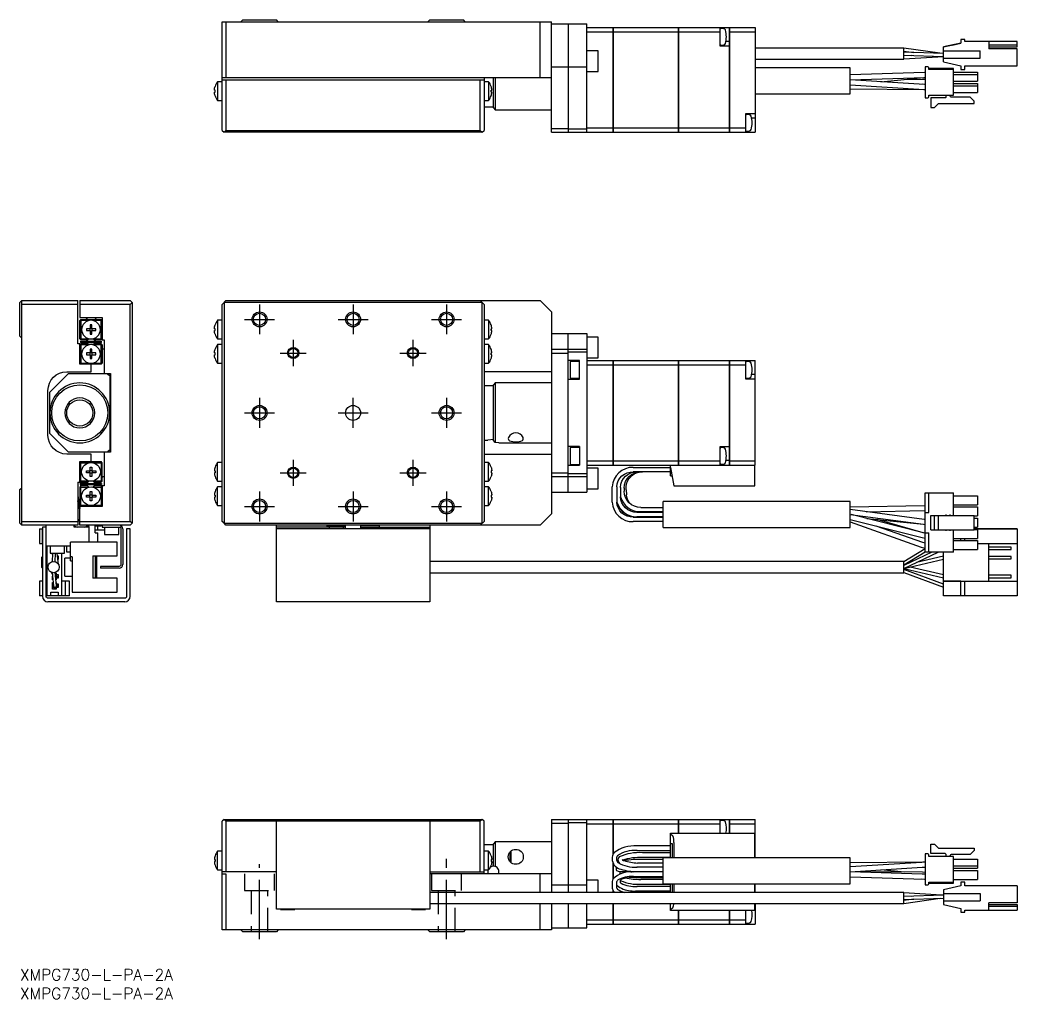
# Model space of a CAD drawing. Extents: x 0 to 554, y -8 to 254.
# Drawn here: x 0 to 266.6, y -8 to 253.6 of the extents above; entities that cross this region are included whole.
import ezdxf

# ---------------------------------------------------------------- set-up
doc = ezdxf.new("R2010")
doc.units = 0
doc.header["$LTSCALE"] = 0.5
doc.linetypes.add('CENTER', pattern=[50.8, 31.75, -6.35, 6.35, -6.35])
doc.linetypes.add('DASHED', pattern=[19.05, 12.7, -6.35])
for name, color, linetype in [('MSM_CENTER', 1, 'CENTER'), ('MSM_CONTINUOUS', 7, 'CONTINUOUS'), ('MSM_DASHED', 4, 'DASHED'), ('MSM_NARROW', 5, 'CONTINUOUS'), ('MSM_PART_NUMBER', 7, 'CONTINUOUS')]:
    doc.layers.add(name, color=color, linetype=linetype)
doc.styles.get("Standard").update_dxf_attribs({"font": 'txt.shx', "height": 3, "bigfont": 'bigfont.shx'})

msp = doc.modelspace()

# ---------------------------------------------------------------- linework, layer by layer
at = {"layer": 'MSM_CENTER'}
for p, q in [((64.06, 177.62), (64.06, 169.62)), ((89.06, 177.62), (89.06, 169.62)), ((114.06, 177.62), (114.06, 169.62)), ((60.06, 173.62), (68.06, 173.62)), ((85.06, 173.62), (93.06, 173.62)), ((110.06, 173.62), (118.06, 173.62)), ((73.06, 168.12), (73.06, 161.12)), ((105.06, 168.12), (105.06, 161.12)), ((69.56, 164.62), (76.56, 164.62)), ((101.56, 164.62), (108.56, 164.62)), ((64.06, 152.62), (64.06, 144.62)), ((89.06, 144.62), (89.06, 152.62)), ((114.06, 152.62), (114.06, 144.62)), ((60.06, 148.62), (68.06, 148.62)), ((85.06, 148.62), (93.06, 148.62)), ((110.06, 148.62), (118.06, 148.62)), ((73.06, 136.12), (73.06, 129.12)), ((105.06, 136.12), (105.06, 129.12)), ((69.56, 132.62), (76.56, 132.62)), ((101.56, 132.62), (108.56, 132.62)), ((64.06, 127.62), (64.06, 119.62)), ((89.06, 127.62), (89.06, 119.62)), ((114.06, 127.62), (114.06, 119.62)), ((60.06, 123.62), (68.06, 123.62)), ((85.06, 123.62), (93.06, 123.62)), ((110.06, 123.62), (118.06, 123.62)), ((114.06, 8), (114.06, 29.5)), ((64.06, 8), (64.06, 28))]:
    msp.add_line(p, q, dxfattribs=at)
at = {"layer": 'MSM_CONTINUOUS'}
for p, q in [((59.56, 253.62), (59.06, 253.12)), ((59.56, 253.62), (68.56, 253.62)), ((69.06, 253.12), (68.56, 253.62)), ((109.56, 253.62), (109.06, 253.12)), ((109.56, 253.62), (118.56, 253.62)), ((119.06, 253.12), (118.56, 253.62)), ((54.06, 224.12), (54.06, 253.12)), ((54.06, 253.12), (142.06, 253.12)), ((55.06, 253.12), (55.06, 238.12)), ((139.06, 238.12), (139.06, 253.12)), ((142.06, 223.62), (142.06, 253.12)), ((142.06, 252.62), (151.56, 252.62)), ((146.56, 252.62), (146.56, 223.62)), ((151.56, 223.62), (151.56, 252.62)), ((151.56, 251.62), (158.55, 251.62)), ((158.55, 223.62), (158.55, 251.62)), ((158.56, 251.61), (158.55, 251.61)), ((158.56, 251.62), (158.56, 223.62)), ((158.56, 251.62), (176.05, 251.62)), ((176.05, 223.62), (176.05, 251.62)), ((176.06, 251.61), (176.05, 251.61)), ((176.06, 251.62), (176.06, 223.62)), ((176.06, 251.62), (189.66, 251.62)), ((187.16, 246.62), (187.16, 251.62)), ((188.15, 251.28), (187.38, 251.35)), ((189.66, 223.62), (189.66, 251.62)), ((189.66, 251.61), (189.67, 251.61)), ((189.67, 251.62), (189.67, 223.62)), ((189.67, 251.62), (196.56, 251.62)), ((196.56, 251.62), (196.56, 223.62)), ((151.56, 250.47), (158.55, 250.47)), ((158.56, 250.46), (158.55, 250.46)), ((158.56, 250.47), (176.05, 250.47)), ((176.06, 250.46), (176.05, 250.46)), ((176.06, 250.47), (187.16, 250.47)), ((189.66, 250.46), (189.67, 250.46)), ((189.67, 250.47), (196.56, 250.47)), ((252.56, 248.4), (251.56, 248.4)), ((251.56, 248.4), (251.56, 247.4)), ((252.56, 247.9), (252.56, 248.4)), ((154.56, 245.37), (151.56, 245.37)), ((154.56, 239.87), (154.56, 245.37)), ((189.66, 246.62), (187.16, 246.62)), ((187.38, 246.89), (188.15, 246.96)), ((189.66, 247.87), (188.73, 247.87)), ((236.31, 246.12), (196.56, 246.12)), ((236.31, 243.12), (236.31, 246.12)), ((245.9, 244.71), (236.31, 246.12)), ((236.31, 245.32), (238.93, 244.94)), ((251.56, 247.4), (246.86, 246.4)), ((246.86, 246.4), (251.56, 247.4)), ((246.86, 242.4), (246.86, 246.4)), ((246.86, 245.4), (256.71, 245.4)), ((251.56, 247.4), (249.21, 246.9)), ((249.21, 246.9), (251.56, 247.4)), ((266.56, 247.9), (252.56, 247.9)), ((256.71, 243.4), (256.71, 245.4)), ((259.06, 247.9), (259.06, 245.9)), ((266.56, 246.9), (259.06, 246.9)), ((259.06, 246.4), (266.56, 246.4)), ((266.56, 245.9), (259.06, 245.9)), ((266.56, 246.4), (266.56, 247.9)), ((266.56, 241.4), (266.56, 245.9)), ((196.56, 243.12), (236.31, 243.12)), ((246.86, 244.68), (236.31, 245.02)), ((236.31, 244.22), (246.86, 243.88)), ((236.31, 244.22), (238.4, 244.15)), ((238.42, 244.15), (236.31, 244.02)), ((236.31, 243.22), (246.86, 243.88)), ((246.34, 243.85), (246.86, 243.77)), ((246.86, 243.4), (256.71, 243.4)), ((142.06, 241.12), (151.56, 241.12)), ((221.96, 240.85), (196.56, 240.85)), ((221.96, 233.85), (221.96, 240.85)), ((242.68, 241.09), (241.96, 241.09)), ((241.96, 241.09), (241.96, 232.81)), ((242.98, 240.38), (242.98, 240.79)), ((249.61, 240.63), (242.98, 240.63)), ((249.61, 240.38), (242.98, 240.38)), ((246.86, 242.4), (251.56, 241.4)), ((249.61, 233.52), (249.61, 240.63)), ((251.56, 241.4), (251.56, 240.4)), ((251.56, 240.4), (252.56, 240.4)), ((252.56, 241.4), (266.56, 241.4)), ((252.56, 240.4), (252.56, 241.4)), ((142.06, 238.12), (54.06, 238.12)), ((54.06, 237.62), (124.06, 237.62)), ((55.06, 237.62), (55.06, 224.12)), ((123.06, 224.12), (123.06, 237.62)), ((124.06, 238.12), (124.06, 224.12)), ((126.56, 230.12), (126.56, 238.12)), ((127.06, 238.12), (127.06, 229.62)), ((151.56, 239.87), (154.56, 239.87)), ((241.85, 239.57), (221.96, 238.92)), ((221.96, 237.62), (241.89, 238.27)), ((241.84, 236.38), (221.98, 237.62)), ((230.12, 237.11), (241.68, 238.24)), ((236.44, 237.73), (241.3, 237.76)), ((241.3, 237.76), (241.96, 237.77)), ((241.68, 238.24), (241.96, 238.26)), ((241.96, 239.57), (241.85, 239.57)), ((241.89, 238.27), (241.96, 238.27)), ((249.61, 239.65), (255.96, 239.65)), ((249.61, 239.05), (255.96, 239.05)), ((249.61, 237.25), (255.96, 237.25)), ((255.96, 239.65), (255.96, 237.25)), ((52.17, 234.88), (51.98, 234.88)), ((52.17, 235.87), (52.16, 235.87)), ((52.17, 234.36), (52.17, 234.88)), ((52.84, 237.12), (52.84, 232.12)), ((54.06, 237.12), (52.84, 237.12)), ((125.29, 237.12), (124.06, 237.12)), ((125.29, 237.12), (125.29, 232.12)), ((125.95, 235.87), (125.96, 235.87)), ((125.95, 234.36), (125.95, 234.88)), ((125.95, 234.88), (126.15, 234.88)), ((221.96, 236.32), (241.76, 235.08)), ((221.96, 235.22), (241.63, 235.07)), ((241.96, 236.38), (241.18, 236.42)), ((241.63, 235.07), (241.96, 235.07)), ((241.76, 235.08), (241.96, 235.07)), ((241.96, 236.37), (241.84, 236.38)), ((249.61, 236.65), (255.96, 236.65)), ((249.61, 236.05), (255.96, 236.05)), ((255.96, 236.65), (255.96, 234.25)), ((51.98, 234.36), (52.17, 234.36)), ((52.16, 233.37), (52.17, 233.37)), ((52.84, 232.12), (54.06, 232.12)), ((124.06, 232.12), (125.29, 232.12)), ((126.15, 234.36), (125.95, 234.36)), ((125.96, 233.37), (125.95, 233.37)), ((196.56, 233.85), (221.96, 233.85)), ((241.96, 232.81), (242.68, 232.81)), ((242.98, 233.52), (249.61, 233.52)), ((242.98, 233.11), (242.98, 233.52)), ((243.51, 232.77), (243.51, 230.24)), ((247.36, 232.77), (243.51, 232.77)), ((247.51, 233.52), (247.51, 232.92)), ((248.66, 233.24), (248.66, 233.52)), ((254.07, 232.96), (248.94, 232.96)), ((249.61, 234.25), (255.96, 234.25)), ((255.07, 231.96), (254.07, 232.96)), ((255.07, 231.26), (255.07, 231.96)), ((124.06, 230.37), (126.56, 230.37)), ((126.56, 230.12), (127.06, 229.62)), ((127.06, 229.62), (142.06, 229.62)), ((243.51, 230.24), (244.51, 230.24)), ((244.51, 230.24), (245.53, 231.26)), ((245.53, 231.26), (255.07, 231.26)), ((194.06, 228.62), (196.56, 228.62)), ((194.06, 223.62), (194.06, 228.62)), ((195.04, 228.28), (194.27, 228.35)), ((196.56, 227.37), (195.62, 227.37)), ((54.06, 224.12), (54.56, 223.62)), ((54.56, 223.62), (55.06, 224.12)), ((55.06, 224.12), (123.06, 224.12)), ((123.06, 224.12), (123.56, 223.62)), ((123.56, 223.62), (124.06, 224.12)), ((142.06, 224.62), (146.56, 224.62)), ((151.56, 224.46), (146.56, 224.46)), ((151.56, 224.78), (158.55, 224.78)), ((158.56, 224.78), (158.55, 224.78)), ((158.56, 224.78), (176.05, 224.78)), ((176.06, 224.78), (176.05, 224.78)), ((176.06, 224.78), (189.66, 224.78)), ((189.66, 224.78), (189.67, 224.78)), ((189.67, 224.78), (194.06, 224.78)), ((194.27, 223.89), (195.04, 223.96)), ((123.56, 223.62), (54.56, 223.62)), ((142.06, 223.62), (158.55, 223.62)), ((158.56, 223.63), (158.55, 223.63)), ((158.56, 223.62), (176.05, 223.62)), ((176.06, 223.63), (176.05, 223.63)), ((176.06, 223.62), (189.66, 223.62)), ((189.66, 223.63), (189.67, 223.63)), ((189.67, 223.62), (196.56, 223.62)), ((0, 178.12), (0.5, 178.62)), ((0.5, 118.62), (0.5, 178.62)), ((0.5, 178.62), (15.5, 178.62)), ((15.5, 167.12), (15.5, 178.62)), ((16, 178.62), (16, 174.12)), ((16, 178.62), (29.5, 178.62)), ((30, 178.12), (29.5, 178.62)), ((54.06, 177.62), (55.06, 178.62)), ((55.06, 178.62), (139.06, 178.62)), ((123.06, 178.62), (124.06, 177.62)), ((142.06, 175.62), (139.06, 178.62)), ((0, 169.12), (0, 178.12)), ((15.5, 177.62), (0.5, 177.62)), ((29.5, 177.62), (16, 177.62)), ((29.5, 177.62), (30, 178.12)), ((29.5, 119.62), (29.5, 177.62)), ((30, 178.12), (30, 119.12)), ((54.06, 119.62), (54.06, 177.62)), ((54.56, 178.12), (54.56, 119.12)), ((123.56, 178.12), (54.56, 178.12)), ((123.56, 119.12), (123.56, 178.12)), ((124.06, 177.62), (124.06, 119.62)), ((16, 174.12), (22, 174.12)), ((16, 173.32), (16.3, 173.62)), ((16, 168.42), (16, 173.32)), ((16.15, 173.47), (16.3, 173.32)), ((16.3, 173.62), (21.7, 173.62)), ((16.3, 173.32), (16.3, 168.42)), ((18.5, 173.32), (16.3, 173.32)), ((17.5, 174.12), (17.75, 173.87)), ((17.75, 173.87), (18, 173.62)), ((21.7, 173.32), (19.5, 173.32)), ((20, 173.62), (20.25, 173.87)), ((20.25, 173.87), (20.5, 174.12)), ((21.7, 173.62), (22, 173.32)), ((21.7, 173.32), (21.85, 173.47)), ((21.7, 168.42), (21.7, 173.32)), ((22, 174.12), (22, 168.12)), ((52.84, 173.37), (52.84, 168.37)), ((54.06, 173.37), (52.84, 173.37)), ((125.29, 173.37), (124.06, 173.37)), ((125.29, 173.37), (125.29, 168.37)), ((142.06, 175.62), (142.06, 121.62)), ((18.74, 171.13), (17.75, 171.13)), ((17.75, 171.13), (17.75, 170.61)), ((17.75, 170.61), (18.74, 170.61)), ((18.67, 171.13), (18.67, 170.61)), ((19.26, 172.12), (18.74, 172.12)), ((18.74, 172.12), (18.74, 171.13)), ((19.26, 171.19), (18.74, 171.19)), ((18.74, 170.61), (18.74, 169.62)), ((19.26, 171.13), (19.26, 172.12)), ((20.25, 171.13), (19.26, 171.13)), ((19.26, 169.62), (19.26, 170.61)), ((19.26, 170.61), (20.25, 170.61)), ((19.33, 170.61), (19.33, 171.13)), ((20.25, 170.61), (20.25, 171.13)), ((52.17, 171.13), (51.98, 171.13)), ((51.98, 170.61), (52.17, 170.61)), ((52.17, 172.12), (52.16, 172.12)), ((52.17, 170.61), (52.17, 171.13)), ((125.95, 172.12), (125.96, 172.12)), ((125.95, 171.13), (126.15, 171.13)), ((125.95, 170.61), (125.95, 171.13)), ((126.15, 170.61), (125.95, 170.61)), ((0, 169.12), (0.5, 168.62)), ((16, 168.42), (16.3, 168.12)), ((16.3, 168.42), (16.15, 168.27)), ((16.3, 168.42), (18.39, 168.42)), ((18.09, 168.12), (16.3, 168.12)), ((18.41, 168.44), (17.76, 167.79)), ((18.74, 170.54), (19.26, 170.54)), ((18.74, 169.62), (19.26, 169.62)), ((19.54, 168.43), (20.19, 167.77)), ((20.24, 167.79), (19.59, 168.44)), ((19.61, 168.42), (21.7, 168.42)), ((21.7, 168.12), (19.91, 168.12)), ((21.85, 168.27), (21.7, 168.42)), ((21.7, 168.12), (22, 168.42)), ((22, 168.12), (22.5, 168.12)), ((22.5, 168.12), (22.5, 159.12)), ((52.16, 169.62), (52.17, 169.62)), ((52.84, 168.37), (54.06, 168.37)), ((124.06, 168.37), (125.29, 168.37)), ((125.96, 169.62), (125.95, 169.62)), ((142.06, 169.83), (151.56, 169.83)), ((146.56, 127.4), (146.56, 169.83)), ((151.56, 169.83), (151.56, 127.4)), ((154.56, 168.87), (151.56, 168.87)), ((154.56, 163.37), (154.56, 168.87)), ((16, 167.12), (15.5, 167.12)), ((16, 166.82), (16.3, 167.12)), ((16, 161.62), (16, 167.12)), ((16.15, 166.97), (16.3, 166.82)), ((16.2, 167.77), (21.8, 167.77)), ((16.2, 167.77), (16.2, 167.47)), ((16.2, 167.47), (21.8, 167.47)), ((16.3, 167.12), (18.09, 167.12)), ((16.3, 166.82), (16.3, 161.92)), ((18.39, 166.82), (16.3, 166.82)), ((18.41, 166.8), (17.76, 167.44)), ((18.46, 166.81), (17.81, 167.47)), ((19.26, 165.62), (18.74, 165.62)), ((18.74, 165.62), (18.74, 164.63)), ((19.26, 164.63), (19.26, 165.62)), ((20.24, 167.44), (19.59, 166.8)), ((21.7, 166.82), (19.61, 166.82)), ((19.91, 167.12), (21.7, 167.12)), ((21.7, 167.12), (22, 166.82)), ((21.7, 166.82), (21.85, 166.97)), ((21.7, 161.92), (21.7, 166.82)), ((21.8, 167.47), (21.8, 167.77)), ((22, 166.82), (22, 161.92)), ((22.5, 165.62), (22, 165.62)), ((52.17, 165.62), (52.16, 165.62)), ((52.84, 166.87), (52.84, 161.87)), ((54.06, 166.87), (52.84, 166.87)), ((125.29, 166.87), (124.06, 166.87)), ((125.29, 166.87), (125.29, 161.87)), ((125.95, 165.62), (125.96, 165.62)), ((142.06, 165.62), (151.56, 165.62)), ((17.75, 164.63), (17.75, 164.11)), ((18.74, 164.63), (17.75, 164.63)), ((17.75, 164.11), (18.74, 164.11)), ((18.67, 164.63), (18.67, 164.11)), ((19.26, 164.69), (18.74, 164.69)), ((18.74, 164.11), (18.74, 163.12)), ((18.74, 164.04), (19.26, 164.04)), ((18.74, 163.12), (19.26, 163.12)), ((20.25, 164.63), (19.26, 164.63)), ((19.26, 164.11), (20.25, 164.11)), ((19.26, 163.12), (19.26, 164.11)), ((19.33, 164.11), (19.33, 164.63)), ((20.25, 164.11), (20.25, 164.63)), ((52.17, 164.63), (51.98, 164.63)), ((51.98, 164.11), (52.17, 164.11)), ((52.16, 163.12), (52.17, 163.12)), ((52.17, 164.11), (52.17, 164.63)), ((125.95, 164.63), (126.15, 164.63)), ((125.95, 164.11), (125.95, 164.63)), ((126.15, 164.11), (125.95, 164.11)), ((125.96, 163.12), (125.95, 163.12)), ((142.06, 164.62), (146.56, 164.62)), ((146.56, 164.93), (151.56, 164.93)), ((149.56, 162.62), (146.56, 162.62)), ((149.56, 157.62), (149.56, 162.62)), ((151.56, 163.37), (154.56, 163.37)), ((151.56, 162.62), (158.55, 162.62)), ((158.55, 134.62), (158.55, 162.62)), ((158.56, 162.61), (158.55, 162.61)), ((158.56, 162.62), (158.56, 134.62)), ((158.56, 162.62), (176.05, 162.62)), ((176.05, 134.62), (176.05, 162.62)), ((176.06, 162.61), (176.05, 162.61)), ((176.06, 162.62), (176.06, 134.62)), ((176.06, 162.62), (189.66, 162.62)), ((189.66, 134.62), (189.66, 162.62)), ((189.66, 162.61), (189.67, 162.61)), ((189.67, 162.62), (189.67, 134.62)), ((189.67, 162.62), (196.56, 162.62)), ((194.06, 157.62), (194.06, 162.62)), ((196.56, 134.62), (196.56, 162.62)), ((16, 161.92), (16.3, 161.62)), ((21.7, 161.62), (16, 161.62)), ((16.3, 161.92), (16.15, 161.77)), ((16.3, 161.92), (18.5, 161.92)), ((19, 159.62), (19, 161.62)), ((19.5, 161.92), (21.7, 161.92)), ((21.85, 161.77), (21.7, 161.92)), ((21.7, 161.62), (22, 161.92)), ((52.84, 161.87), (54.06, 161.87)), ((124.06, 161.87), (125.29, 161.87)), ((147.06, 162.37), (147.06, 157.87)), ((149.56, 162.37), (147.06, 162.37)), ((151.56, 161.46), (158.55, 161.46)), ((158.56, 161.46), (158.55, 161.46)), ((158.56, 161.46), (176.05, 161.46)), ((176.06, 161.46), (176.05, 161.46)), ((176.06, 161.46), (189.66, 161.46)), ((189.66, 161.46), (189.67, 161.46)), ((189.67, 161.46), (194.06, 161.46)), ((195.04, 162.28), (194.27, 162.35)), ((13, 159.12), (8, 154.12)), ((12.5, 159.62), (19, 159.62)), ((13, 159.12), (24.2, 159.12)), ((24, 159.12), (24, 138.12)), ((24.2, 159.12), (24.2, 138.12)), ((142.06, 159.62), (124.06, 159.62)), ((146.56, 157.62), (149.56, 157.62)), ((147.06, 157.87), (149.56, 157.87)), ((196.56, 157.62), (194.06, 157.62)), ((194.27, 157.89), (195.04, 157.95)), ((196.56, 158.87), (195.62, 158.87)), ((7.5, 142.62), (7.5, 154.62)), ((126.56, 155.87), (124.06, 155.87)), ((127.06, 156.62), (126.56, 156.12)), ((126.56, 141.27), (126.56, 156.12)), ((127.06, 156.62), (127.06, 140.74)), ((142.06, 156.62), (127.06, 156.62)), ((8, 143.12), (8, 154.12)), ((8, 143.12), (13, 138.12)), ((124.06, 141.37), (125.06, 141.37)), ((126.56, 141.52), (125.06, 141.37)), ((127.06, 140.74), (126.56, 141.27)), ((128.06, 140.62), (127.06, 140.74)), ((128.06, 140.62), (142.06, 140.62)), ((149.56, 139.62), (146.56, 139.62)), ((147.06, 139.37), (147.06, 134.87)), ((149.56, 139.37), (147.06, 139.37)), ((149.56, 139.62), (149.56, 134.62)), ((187.16, 134.62), (187.16, 139.62)), ((187.16, 139.62), (189.66, 139.62)), ((188.15, 139.28), (187.38, 139.35)), ((19, 137.62), (12.5, 137.62)), ((24.2, 138.12), (13, 138.12)), ((19, 135.62), (19, 137.62)), ((22.5, 138.12), (22.5, 129.12)), ((124.06, 137.62), (142.06, 137.62)), ((16.3, 135.62), (16, 135.32)), ((16, 135.62), (21.7, 135.62)), ((16, 130.12), (16, 135.62)), ((16.3, 135.32), (16.15, 135.47)), ((16.3, 130.42), (16.3, 135.32)), ((16.3, 135.32), (18.5, 135.32)), ((18.74, 134.12), (19.26, 134.12)), ((18.74, 133.13), (18.74, 134.12)), ((19.26, 134.12), (19.26, 133.13)), ((19.5, 135.32), (21.7, 135.32)), ((22, 135.32), (21.7, 135.62)), ((21.85, 135.47), (21.7, 135.32)), ((21.7, 135.32), (21.7, 130.42)), ((22, 130.42), (22, 135.32)), ((52.16, 134.12), (52.17, 134.12)), ((52.84, 130.37), (52.84, 135.37)), ((54.06, 135.37), (52.84, 135.37)), ((125.29, 135.37), (124.06, 135.37)), ((125.29, 130.37), (125.29, 135.37)), ((125.96, 134.12), (125.95, 134.12)), ((146.56, 134.62), (149.56, 134.62)), ((147.06, 134.87), (149.56, 134.87)), ((151.56, 135.77), (158.55, 135.77)), ((151.56, 134.62), (158.55, 134.62)), ((154.56, 133.87), (151.56, 133.87)), ((154.56, 128.37), (154.56, 133.87)), ((158.56, 135.77), (158.55, 135.77)), ((158.56, 134.63), (158.55, 134.63)), ((158.56, 135.77), (176.05, 135.77)), ((158.56, 134.62), (196.56, 134.62)), ((163.96, 134.07), (173.96, 134.07)), ((173.96, 131.82), (173.96, 134.62)), ((173.96, 134.02), (174.83, 129.12)), ((176.06, 135.77), (176.05, 135.77)), ((176.06, 134.63), (176.05, 134.63)), ((176.06, 135.77), (187.16, 135.77)), ((187.38, 134.89), (188.15, 134.95)), ((189.66, 135.87), (188.73, 135.87)), ((189.66, 135.77), (189.67, 135.77)), ((189.66, 134.63), (189.67, 134.63)), ((189.67, 135.77), (196.56, 135.77)), ((196.46, 129.12), (196.46, 134.62)), ((17.75, 132.61), (17.75, 133.13)), ((17.75, 133.13), (18.74, 133.13)), ((18.74, 132.61), (17.75, 132.61)), ((18.67, 132.61), (18.67, 133.13)), ((18.74, 133.19), (19.26, 133.19)), ((18.74, 131.62), (18.74, 132.61)), ((19.26, 132.54), (18.74, 132.54)), ((19.26, 131.62), (18.74, 131.62)), ((19.26, 133.13), (20.25, 133.13)), ((19.26, 132.61), (19.26, 131.62)), ((20.25, 132.61), (19.26, 132.61)), ((19.33, 133.13), (19.33, 132.61)), ((20.25, 133.13), (20.25, 132.61)), ((22, 131.62), (22.5, 131.62)), ((22, 131.23), (22.17, 131.62)), ((51.98, 133.13), (52.17, 133.13)), ((52.17, 132.61), (51.98, 132.61)), ((52.17, 131.62), (52.16, 131.62)), ((52.17, 133.13), (52.17, 132.61)), ((126.15, 133.13), (125.95, 133.13)), ((125.95, 133.13), (125.95, 132.61)), ((125.95, 132.61), (126.15, 132.61)), ((125.95, 131.62), (125.96, 131.62)), ((142.06, 132.62), (146.56, 132.62)), ((142.06, 131.62), (151.56, 131.62)), ((151.56, 132.3), (146.56, 132.3)), ((173.96, 132.87), (163.96, 132.87)), ((166.44, 132.87), (166.21, 132.86)), ((173.96, 131.82), (174.35, 131.82)), ((0, 128.12), (0.5, 128.62)), ((0, 119.12), (0, 128.12)), ((15.5, 130.12), (15.5, 118.62)), ((15.5, 130.12), (16, 130.12)), ((16.3, 130.12), (16, 130.42)), ((16.3, 129.12), (16, 128.82)), ((16, 128.82), (16, 123.92)), ((16.15, 130.27), (16.3, 130.42)), ((16.3, 128.82), (16.15, 128.97)), ((16.23, 129.88), (16.17, 130.24)), ((16.2, 129.77), (21.8, 129.77)), ((16.2, 129.47), (16.2, 129.77)), ((16.2, 129.47), (21.8, 129.47)), ((16.22, 129.47), (16.21, 129.02)), ((16.23, 130.19), (16.22, 129.77)), ((18.39, 130.42), (16.3, 130.42)), ((16.3, 130.12), (18.09, 130.12)), ((18.09, 129.12), (16.3, 129.12)), ((16.3, 123.92), (16.3, 128.82)), ((16.3, 128.82), (18.39, 128.82)), ((17.41, 129.12), (17.42, 129.47)), ((17.42, 129.77), (17.43, 130.12)), ((17.76, 129.44), (17.73, 129.12)), ((18.41, 130.44), (17.76, 129.79)), ((17.76, 129.44), (18.39, 128.82)), ((17.82, 130.12), (17.79, 129.82)), ((18.46, 130.43), (17.81, 129.77)), ((18.39, 128.82), (18.41, 128.8)), ((19.54, 128.81), (20.19, 129.47)), ((20.24, 129.79), (19.59, 130.44)), ((19.59, 128.8), (20.24, 129.44)), ((21.7, 130.42), (19.61, 130.42)), ((19.61, 128.82), (21.7, 128.82)), ((19.91, 130.12), (21.7, 130.12)), ((22.5, 129.12), (19.91, 129.12)), ((20.22, 130.12), (20.13, 129.9)), ((21.1, 129.12), (21.25, 129.47)), ((21.38, 129.77), (21.53, 130.12)), ((21.7, 130.42), (21.85, 130.27)), ((22, 130.42), (21.7, 130.12)), ((22, 128.82), (21.7, 129.12)), ((21.85, 128.97), (21.7, 128.82)), ((21.7, 128.82), (21.7, 123.92)), ((21.8, 129.77), (21.8, 129.47)), ((22, 129.12), (22, 123.62)), ((52.84, 130.37), (54.06, 130.37)), ((52.84, 123.87), (52.84, 128.87)), ((54.06, 128.87), (52.84, 128.87)), ((124.06, 130.37), (125.29, 130.37)), ((125.29, 128.87), (124.06, 128.87)), ((125.29, 123.87), (125.29, 128.87)), ((151.56, 128.37), (154.56, 128.37)), ((158.36, 124.77), (158.36, 128.87)), ((159.56, 128.87), (159.56, 124.77)), ((160.56, 128.71), (160.56, 126.23)), ((161.56, 128.56), (161.56, 127.68)), ((162.04, 128.1), (162.16, 126.72)), ((174.83, 129.12), (196.46, 129.12)), ((15.5, 126.52), (15.99, 123.12)), ((17.75, 126.63), (18.74, 126.63)), ((17.75, 126.11), (17.75, 126.63)), ((18.74, 126.11), (17.75, 126.11)), ((18.67, 126.11), (18.67, 126.63)), ((18.74, 127.62), (19.26, 127.62)), ((18.74, 126.63), (18.74, 127.62)), ((18.74, 126.69), (19.26, 126.69)), ((18.74, 125.12), (18.74, 126.11)), ((19.26, 126.04), (18.74, 126.04)), ((19.26, 127.62), (19.26, 126.63)), ((19.26, 126.63), (20.25, 126.63)), ((20.25, 126.11), (19.26, 126.11)), ((19.26, 126.11), (19.26, 125.12)), ((19.33, 126.63), (19.33, 126.11)), ((20.25, 126.63), (20.25, 126.11)), ((51.98, 126.63), (52.17, 126.63)), ((52.17, 126.11), (51.98, 126.11)), ((52.16, 127.62), (52.17, 127.62)), ((52.17, 126.63), (52.17, 126.11)), ((125.96, 127.62), (125.95, 127.62)), ((126.15, 126.63), (125.95, 126.63)), ((125.95, 126.63), (125.95, 126.11)), ((125.95, 126.11), (126.15, 126.11)), ((142.06, 127.4), (151.56, 127.4)), ((241.96, 111.37), (241.96, 127.22)), ((241.96, 127.22), (249.61, 127.22)), ((242.98, 122.03), (242.98, 127.22)), ((249.61, 121.23), (249.61, 127.22)), ((249.61, 126.5), (255.96, 126.5)), ((255.96, 126.5), (255.96, 124.1)), ((15.89, 123.12), (15.5, 125.17)), ((16, 123.12), (15.5, 123.12)), ((16.3, 123.62), (16, 123.92)), ((22, 123.62), (16, 123.62)), ((16, 118.62), (16, 123.62)), ((16.1, 123.82), (16.09, 123.62)), ((16.15, 123.77), (16.3, 123.92)), ((18.5, 123.92), (16.3, 123.92)), ((19.26, 125.12), (18.74, 125.12)), ((21.7, 123.92), (19.5, 123.92)), ((21.7, 123.92), (21.85, 123.77)), ((22, 123.92), (21.7, 123.62)), ((52.17, 125.12), (52.16, 125.12)), ((52.84, 123.87), (54.06, 123.87)), ((124.06, 123.87), (125.29, 123.87)), ((125.95, 125.12), (125.96, 125.12)), ((159.57, 124.77), (159.56, 124.81)), ((165.96, 123.37), (171.96, 123.37)), ((171.96, 117.97), (171.96, 124.97)), ((221.96, 124.97), (171.96, 124.97)), ((221.96, 117.97), (221.96, 124.97)), ((241.86, 123.81), (221.96, 123.42)), ((241.72, 120.15), (221.96, 122.77)), ((241.96, 123.82), (241.79, 123.81)), ((241.96, 123.82), (241.86, 123.81)), ((249.61, 124.1), (255.96, 124.1)), ((249.61, 123.5), (255.96, 123.5)), ((255.96, 123.5), (255.96, 121.1)), ((15.5, 120.12), (16, 120.12)), ((139.06, 118.62), (142.06, 121.62)), ((163.96, 120.77), (171.96, 120.77)), ((164.25, 122.22), (164.22, 122.23)), ((164.22, 122.23), (164.25, 122.22)), ((164.96, 122.17), (164.25, 122.22)), ((164.25, 122.22), (165.46, 122.07)), ((171.96, 122.17), (164.96, 122.17)), ((164.96, 122.07), (171.96, 122.07)), ((171.96, 120.87), (164.96, 120.87)), ((221.96, 121.46), (241.55, 118.87)), ((221.96, 120.15), (241.2, 115.29)), ((241.52, 116.55), (222.18, 121.43)), ((226.26, 122.2), (241.81, 122.51)), ((226.38, 120.37), (241.55, 118.85)), ((241.47, 116.58), (229.15, 120.1)), ((241.96, 120.13), (241.72, 120.15)), ((241.81, 122.51), (241.96, 122.52)), ((241.96, 122.03), (242.98, 122.03)), ((243.51, 117.37), (243.51, 121.23)), ((243.51, 121.23), (255.07, 121.23)), ((244.51, 117.37), (244.51, 121.23)), ((245.53, 117.37), (245.53, 121.23)), ((247.51, 121.48), (247.51, 121.23)), ((248.66, 121.23), (248.66, 121.48)), ((255.07, 117.37), (255.07, 121.23)), ((255.07, 121.1), (255.96, 121.1)), ((255.07, 120.5), (255.96, 120.5)), ((255.96, 120.5), (255.96, 118.1)), ((0, 119.12), (0.5, 118.62)), ((0.5, 119.62), (15.5, 119.62)), ((15.5, 118.62), (0.5, 118.62)), ((5.22, 117.64), (5.22, 113.69)), ((5.22, 117.64), (6, 117.64)), ((5.9, 117.52), (5.9, 113.72)), ((6, 117.52), (5.9, 117.52)), ((7, 118.12), (6, 118.12)), ((6, 118.12), (6, 99.62)), ((7, 99.62), (7, 118.62)), ((14.5, 118.12), (14.5, 118.62)), ((18.5, 118.12), (14.5, 118.12)), ((14.54, 118.42), (14.51, 118.12)), ((16, 119.62), (29.5, 119.62)), ((29.5, 118.62), (16, 118.62)), ((17.67, 118.12), (17.65, 118.25)), ((18.48, 118.12), (18.46, 118.62)), ((18.5, 114.12), (18.5, 118.12)), ((18.55, 115.79), (18.5, 117.46)), ((20.1, 116.57), (20.1, 118.62)), ((20.1, 118.47), (21.75, 118.47)), ((20.35, 117.37), (22.6, 117.37)), ((20.66, 118.47), (20.66, 118.62)), ((20.85, 117.37), (20.85, 118.47)), ((21.75, 118.47), (21.75, 118.62)), ((22, 118.62), (22, 118.12)), ((22, 118.12), (27, 118.12)), ((22.6, 118.12), (22.6, 116.12)), ((26.4, 116.12), (26.4, 118.12)), ((27, 118.48), (27, 118.12)), ((27, 117.62), (27, 108.12)), ((27.5, 117.62), (27.5, 108.12)), ((28.5, 117.62), (28.5, 99.62)), ((29.5, 117.62), (28.5, 117.62)), ((30, 119.12), (29.5, 119.62)), ((29.5, 118.62), (30, 119.12)), ((29.5, 99.62), (29.5, 117.62)), ((54.56, 119.12), (54.06, 119.62)), ((54.56, 119.12), (123.56, 119.12)), ((55.06, 118.62), (54.56, 119.12)), ((139.06, 118.62), (55.06, 118.62)), ((68.56, 98.12), (68.56, 118.62)), ((87.06, 118.12), (68.56, 118.12)), ((109.56, 117.62), (68.56, 117.62)), ((82.06, 118.62), (82.06, 118.12)), ((87.06, 118.48), (82.06, 118.48)), ((82.66, 118.12), (82.66, 117.62)), ((86.46, 117.62), (86.46, 118.12)), ((87.06, 117.62), (87.06, 118.48)), ((96.06, 118.48), (91.06, 118.48)), ((91.06, 118.48), (91.06, 117.62)), ((91.06, 118.12), (109.56, 118.12)), ((91.66, 118.12), (91.66, 117.62)), ((95.46, 117.62), (95.46, 118.12)), ((96.06, 118.62), (96.06, 118.12)), ((109.56, 118.62), (109.56, 98.12)), ((124.06, 119.62), (123.06, 118.62)), ((171.96, 119.57), (163.96, 119.57)), ((171.96, 117.97), (221.96, 117.97)), ((221.96, 119.48), (240.93, 112.74)), ((241.37, 113.97), (228.89, 118.4)), ((241.55, 118.87), (241.96, 118.83)), ((241.55, 118.85), (241.96, 118.82)), ((243.51, 117.37), (255.07, 117.37)), ((247.51, 117.37), (247.51, 117.12)), ((248.66, 117.12), (248.66, 117.37)), ((249.61, 111.37), (249.61, 117.37)), ((255.07, 118.1), (255.96, 118.1)), ((266.56, 117.64), (255.07, 117.64)), ((255.07, 117.64), (266.56, 117.64)), ((255.07, 117.5), (255.96, 117.5)), ((255.96, 117.5), (255.96, 115.1)), ((266.56, 117.64), (266.56, 103.69)), ((20.1, 116.57), (20.81, 116.57)), ((20.81, 114.12), (20.81, 116.57)), ((22.6, 116.12), (26.4, 116.12)), ((241.2, 115.29), (241.96, 115.15)), ((241.96, 116.47), (241.47, 116.58)), ((241.96, 116.46), (241.52, 116.55)), ((241.96, 116.57), (242.98, 116.57)), ((242.98, 111.37), (242.98, 116.57)), ((249.61, 115.1), (255.96, 115.1)), ((251.56, 114.5), (251.56, 115.1)), ((252.56, 114.5), (252.56, 115.1)), ((5.22, 113.69), (6, 113.69)), ((5.9, 113.72), (6, 113.72)), ((7, 113.12), (13.5, 113.12)), ((7.22, 113.12), (7.22, 99.74)), ((8.1, 113.12), (8.1, 111.12)), ((11.9, 111.12), (11.9, 113.12)), ((12.53, 111.37), (12.53, 113.12)), ((26, 114.12), (13.5, 114.12)), ((13.5, 109.06), (13.5, 114.12)), ((26, 110.42), (26, 114.12)), ((241.96, 112.31), (236.31, 108.82)), ((240.92, 112.75), (241.96, 112.48)), ((240.93, 112.74), (241.96, 112.48)), ((241.96, 113.8), (241.36, 113.97)), ((249.61, 114.5), (255.96, 114.5)), ((249.61, 112.1), (255.96, 112.1)), ((255.96, 114.5), (255.96, 112.1)), ((255.96, 113.69), (266.56, 113.69)), ((259.06, 103.69), (259.06, 113.69)), ((264.96, 112.79), (259.06, 112.79)), ((259.06, 112.09), (264.96, 112.09)), ((264.96, 112.09), (264.96, 112.79)), ((6, 110.21), (5.72, 109.94)), ((5.72, 109.94), (5.72, 107.44)), ((8.1, 111.12), (11.9, 111.12)), ((8.74, 111.12), (8.62, 108.87)), ((8.72, 110.84), (8.73, 110.84)), ((8.72, 110.77), (8.72, 110.84)), ((9.42, 108.86), (9.54, 111.12)), ((10.31, 108.15), (9.92, 111.12)), ((10.01, 110.44), (10.22, 110.44)), ((10.22, 109.44), (10.14, 109.44)), ((10.22, 110.44), (10.22, 109.44)), ((11.22, 99.74), (11.22, 111.12)), ((12, 105.02), (12, 109.82)), ((13.5, 109.82), (12, 109.82)), ((13.5, 111.37), (12.53, 111.37)), ((14, 110.12), (13.5, 110.12)), ((14, 110.12), (14, 100.72)), ((19.5, 110.42), (26, 110.42)), ((19.5, 110.42), (19.5, 104.42)), ((20.2, 104.42), (20.2, 110.42)), ((20.5, 110.42), (20.5, 104.42)), ((236.31, 108.02), (241.96, 111.51)), ((243.77, 111.37), (236.31, 107.82)), ((236.31, 107.02), (245.45, 111.37)), ((236.31, 107.02), (246.86, 109.54)), ((246.86, 110.34), (239.69, 108.62)), ((249.61, 111.37), (241.96, 111.37)), ((246.86, 99.74), (246.86, 111.37)), ((264.96, 110.29), (259.06, 110.29)), ((259.06, 109.59), (264.96, 109.59)), ((264.96, 109.59), (264.96, 110.29)), ((5.72, 107.44), (6, 107.16)), ((13.5, 109.06), (14, 109.06)), ((21.5, 107.62), (21.5, 107.12)), ((26.5, 107.62), (21.5, 107.62)), ((26.5, 107.12), (21.5, 107.12)), ((236.31, 108.92), (109.56, 108.92)), ((236.31, 105.92), (236.31, 108.92)), ((236.31, 107.02), (246.86, 104.54)), ((246.86, 102.84), (236.31, 106.82)), ((246.86, 105.34), (238, 107.42)), ((8.24, 106.12), (8.69, 105.41)), ((8.64, 105.96), (8.95, 102.41)), ((8.72, 104.04), (8.72, 105.01)), ((8.81, 104.04), (8.72, 104.04)), ((9.75, 102.48), (9.44, 105.98)), ((9.45, 105.84), (9.72, 105.84)), ((9.79, 105.15), (9.47, 105.67)), ((9.72, 104.04), (9.61, 104.04)), ((9.72, 105.84), (9.72, 105.44)), ((9.72, 105.44), (10.22, 105.44)), ((10.22, 104.44), (9.72, 104.44)), ((9.72, 104.44), (9.72, 104.04)), ((10.22, 105.44), (10.22, 104.44)), ((12, 105.02), (14, 105.02)), ((26, 104.42), (19.5, 104.42)), ((26, 100.72), (26, 104.42)), ((109.56, 105.92), (236.31, 105.92)), ((236.31, 106.02), (246.86, 102.04)), ((264.96, 105.29), (259.06, 105.29)), ((259.06, 104.59), (264.96, 104.59)), ((264.96, 104.59), (264.96, 105.29)), ((5.22, 103.69), (5.22, 99.74)), ((6, 103.69), (5.22, 103.69)), ((8.72, 103.34), (8.87, 103.34)), ((8.72, 101.54), (8.72, 103.34)), ((9.72, 101.54), (8.72, 101.54)), ((9.67, 103.34), (9.72, 103.34)), ((9.72, 103.34), (9.72, 102.94)), ((9.72, 102.94), (10.22, 102.94)), ((9.72, 101.94), (9.72, 101.54)), ((10.22, 101.94), (9.72, 101.94)), ((10.22, 102.94), (10.22, 101.94)), ((13.22, 103.69), (11.22, 103.69)), ((12.22, 99.74), (12.22, 103.69)), ((13.22, 99.74), (13.22, 103.69)), ((251.56, 103.69), (246.86, 103.69)), ((246.86, 103.69), (266.56, 103.69)), ((251.56, 99.74), (251.56, 103.69)), ((252.56, 99.74), (252.56, 103.69)), ((266.56, 103.69), (266.56, 99.74)), ((6, 99.74), (5.22, 99.74)), ((13.22, 99.74), (7, 99.74)), ((28, 99.12), (7.5, 99.12)), ((8.22, 100.74), (10.22, 100.74)), ((8.22, 99.74), (8.22, 100.74)), ((10.22, 100.74), (10.22, 99.74)), ((14, 100.72), (26, 100.72)), ((251.56, 99.74), (246.86, 99.74)), ((266.56, 99.74), (251.56, 99.74)), ((28, 98.12), (7.5, 98.12)), ((109.56, 98.12), (68.56, 98.12)), ((54.56, 40), (54.06, 39.5)), ((55.06, 39.5), (54.56, 40)), ((54.56, 40), (123.56, 40)), ((123.56, 40), (123.06, 39.5)), ((124.06, 39.5), (123.56, 40)), ((142.06, 40), (158.55, 40)), ((142.06, 40), (142.06, 20.5)), ((146.56, 40), (146.56, 20.5)), ((151.56, 20.5), (151.56, 40)), ((158.55, 38.85), (158.55, 40)), ((158.55, 30.71), (158.55, 40)), ((158.56, 39.99), (158.55, 39.99)), ((158.56, 40), (176.05, 40)), ((158.56, 40), (158.56, 38.85)), ((158.56, 40), (158.56, 30.73)), ((176.05, 36.3), (176.05, 40)), ((176.06, 39.99), (176.05, 39.99)), ((176.06, 40), (189.66, 40)), ((176.06, 40), (176.06, 36.3)), ((187.16, 36.3), (187.16, 40)), ((189.66, 36.3), (189.66, 40)), ((189.66, 39.99), (189.67, 39.99)), ((189.67, 40), (189.67, 36.3)), ((189.67, 40), (196.56, 40)), ((196.56, 29.77), (196.56, 40)), ((54.06, 10.5), (54.06, 39.5)), ((123.06, 39.5), (55.06, 39.5)), ((55.06, 39.5), (55.06, 26)), ((68.56, 16), (68.56, 39.5)), ((109.56, 39.5), (109.56, 16)), ((123.06, 26), (123.06, 39.5)), ((124.06, 25.5), (124.06, 39.5)), ((142.06, 39), (146.56, 39)), ((146.56, 39.16), (151.56, 39.16)), ((151.56, 38.85), (158.55, 38.85)), ((158.56, 38.85), (158.55, 38.85)), ((158.56, 38.85), (176.05, 38.85)), ((176.06, 38.85), (176.05, 38.85)), ((176.06, 38.85), (187.16, 38.85)), ((188.15, 39.66), (187.38, 39.73)), ((189.66, 38.85), (189.67, 38.85)), ((189.67, 38.85), (196.56, 38.85)), ((173.96, 36.3), (196.46, 36.3)), ((173.96, 29.77), (173.96, 36.3)), ((173.96, 36.19), (174.57, 35.59)), ((196.46, 29.77), (196.46, 36.3)), ((126.56, 33.25), (124.06, 33.25)), ((127.06, 34), (126.56, 33.5)), ((126.56, 27.5), (126.56, 33.5)), ((127.06, 34), (127.06, 27.41)), ((142.06, 34), (127.06, 34)), ((173.96, 32.9), (164.96, 32.9)), ((173.96, 33.6), (174.35, 33.6)), ((174.35, 33.6), (174.35, 29.77)), ((174.83, 33.82), (174.83, 29.77)), ((243.51, 33.38), (244.51, 33.38)), ((243.51, 30.85), (243.51, 33.38)), ((244.51, 33.38), (245.53, 32.36)), ((245.53, 32.36), (255.07, 32.36)), ((255.07, 32.36), (255.07, 31.66)), ((52.16, 30.25), (52.17, 30.25)), ((52.84, 26.5), (52.84, 31.5)), ((54.06, 31.5), (52.84, 31.5)), ((125.29, 31.5), (124.06, 31.5)), ((125.29, 26.5), (125.29, 31.5)), ((125.96, 30.25), (125.95, 30.25)), ((131.06, 28.68), (131.06, 31.32)), ((131.26, 31.52), (131.26, 28.48)), ((158.36, 29.95), (158.36, 29)), ((159.56, 28.98), (159.56, 29.95)), ((161.08, 29.17), (161.03, 29.33)), ((164.96, 31.7), (173.96, 31.7)), ((173.96, 31.1), (166.44, 31.1)), ((166.44, 29.9), (173.96, 29.9)), ((171.96, 22.77), (171.96, 29.77)), ((221.96, 29.77), (171.96, 29.77)), ((221.96, 22.77), (221.96, 29.77)), ((242.68, 30.81), (241.96, 30.81)), ((241.96, 30.81), (241.96, 22.53)), ((242.98, 30.1), (242.98, 30.51)), ((249.61, 30.1), (242.98, 30.1)), ((247.36, 30.85), (243.51, 30.85)), ((247.51, 30.7), (247.51, 30.1)), ((248.66, 30.1), (248.66, 30.38)), ((254.07, 30.66), (248.94, 30.66)), ((249.61, 22.99), (249.61, 30.1)), ((249.61, 29.37), (255.96, 29.37)), ((255.07, 31.66), (254.07, 30.66)), ((255.96, 29.37), (255.96, 26.97)), ((51.98, 29.26), (52.17, 29.26)), ((52.17, 28.74), (51.98, 28.74)), ((52.17, 27.75), (52.16, 27.75)), ((52.17, 29.26), (52.17, 28.74)), ((126.15, 29.26), (125.95, 29.26)), ((125.95, 29.26), (125.95, 28.74)), ((125.95, 28.74), (126.15, 28.74)), ((125.95, 27.75), (125.96, 27.75)), ((127.06, 27.41), (126.56, 27.5)), ((158.55, 24.1), (158.55, 28.35)), ((158.56, 28.32), (158.56, 24.12)), ((159.4, 26.99), (159.36, 26.79)), ((159.52, 27.17), (159.4, 26.99)), ((159.88, 28.96), (159.9, 28.92)), ((159.9, 28.92), (159.97, 28.72)), ((171.96, 27.25), (164.96, 27.25)), ((171.96, 29.3), (166.42, 29.3)), ((166.54, 28.35), (166.5, 28.35)), ((171.96, 28.35), (166.52, 28.35)), ((241.63, 28.55), (221.96, 28.4)), ((241.1, 28.5), (221.96, 27.3)), ((221.98, 26), (241.18, 27.2)), ((241.96, 28.54), (241.1, 28.5)), ((241.18, 27.2), (241.96, 27.24)), ((241.96, 28.55), (241.36, 28.55)), ((241.96, 28.55), (241.63, 28.55)), ((249.61, 27.57), (255.96, 27.57)), ((249.61, 26.97), (255.96, 26.97)), ((52.84, 26.5), (54.06, 26.5)), ((68.56, 26), (54.06, 26)), ((54.06, 25.5), (55.06, 25.5)), ((55.06, 25.5), (55.06, 10.5)), ((109.56, 26), (124.06, 26)), ((142.06, 25.5), (109.56, 25.5)), ((124.06, 26.5), (125.29, 26.5)), ((139.06, 20.5), (139.06, 25.5)), ((160.37, 26.13), (160.36, 26.08)), ((160.36, 26.08), (160.36, 25.67)), ((160.36, 25.67), (160.36, 25.64)), ((160.36, 25.64), (160.42, 25.41)), ((162.91, 24.57), (164.96, 24.5)), ((171.96, 25.95), (163.96, 25.95)), ((163.96, 24.75), (171.96, 24.75)), ((164.96, 26.05), (171.96, 26.05)), ((164.96, 24.5), (171.96, 24.5)), ((241.17, 25.38), (221.96, 26)), ((221.96, 24.7), (241.85, 24.06)), ((241.3, 25.86), (221.98, 26)), ((236.44, 25.89), (230.12, 26.51)), ((241.13, 24.08), (241.96, 24.06)), ((241.96, 25.36), (241.17, 25.38)), ((241.96, 25.85), (241.3, 25.86)), ((241.85, 24.06), (241.96, 24.05)), ((249.61, 26.37), (255.96, 26.37)), ((255.96, 26.37), (255.96, 23.97)), ((142.06, 22.5), (151.56, 22.5)), ((154.56, 23.75), (151.56, 23.75)), ((154.56, 20.5), (154.56, 23.75)), ((158.36, 23.4), (158.36, 21.65)), ((159.56, 21.65), (159.56, 23.4)), ((160.56, 23.06), (160.56, 23.79)), ((173.96, 22.1), (164.96, 22.1)), ((171.96, 23.9), (165.96, 23.9)), ((165.96, 22.7), (173.96, 22.7)), ((171.96, 22.77), (221.96, 22.77)), ((173.96, 20.5), (173.96, 22.77)), ((174.35, 22.77), (174.35, 20.5)), ((174.83, 22.77), (174.83, 20.5)), ((196.46, 20.5), (196.46, 22.77)), ((196.56, 20.5), (196.56, 22.77)), ((241.96, 22.53), (242.68, 22.53)), ((242.98, 22.83), (242.98, 23.24)), ((242.98, 23.24), (249.61, 23.24)), ((242.98, 22.99), (249.61, 22.99)), ((251.56, 22.22), (246.86, 21.22)), ((249.61, 23.97), (255.96, 23.97)), ((252.56, 23.22), (251.56, 23.22)), ((251.56, 23.22), (251.56, 22.22)), ((252.56, 22.22), (252.56, 23.22)), ((266.56, 22.22), (252.56, 22.22)), ((266.56, 22.22), (266.56, 17.72)), ((236.31, 20.5), (109.56, 20.5)), ((158.55, 20.5), (158.55, 21.05)), ((158.56, 21.03), (158.56, 20.5)), ((164.96, 20.9), (173.96, 20.9)), ((236.31, 17.5), (236.31, 20.5)), ((246.34, 19.78), (236.31, 20.4)), ((246.86, 19.75), (236.31, 19.4)), ((236.31, 19.6), (238.4, 19.47)), ((236.31, 18.6), (246.86, 18.95)), ((236.31, 17.5), (245.98, 18.92)), ((238.95, 18.69), (236.31, 18.3)), ((236.31, 18.6), (238.93, 18.68)), ((245.9, 18.91), (246.86, 18.94)), ((246.86, 19.85), (245.98, 19.72)), ((246.86, 21.22), (246.86, 17.22)), ((246.86, 20.22), (256.71, 20.22)), ((256.71, 20.22), (256.71, 18.22)), ((109.56, 16), (68.56, 16)), ((69.66, 16), (69.66, 15.9)), ((73.46, 15.9), (73.46, 16)), ((104.66, 16), (104.66, 15.9)), ((108.46, 15.9), (108.46, 16)), ((109.56, 17.5), (236.31, 17.5)), ((139.06, 10.5), (139.06, 17.5)), ((142.06, 17.5), (142.06, 10.5)), ((146.56, 17.5), (146.56, 11)), ((151.56, 11), (151.56, 17.5)), ((158.55, 12), (158.55, 17.5)), ((158.55, 12), (158.55, 17.5)), ((158.56, 17.5), (158.56, 12)), ((158.56, 17.5), (158.56, 12)), ((173.96, 15.7), (173.96, 17.5)), ((174.57, 16.41), (173.96, 15.81)), ((196.46, 15.7), (196.46, 17.5)), ((196.56, 17.5), (196.56, 12)), ((246.86, 18.22), (256.71, 18.22)), ((246.86, 17.22), (251.56, 16.22)), ((251.56, 16.22), (251.56, 15.22)), ((266.56, 17.72), (259.06, 17.72)), ((259.06, 15.72), (259.06, 17.72)), ((259.06, 17.22), (266.56, 17.22)), ((266.56, 16.72), (259.06, 16.72)), ((266.56, 17.22), (266.56, 15.72)), ((69.66, 15.9), (73.46, 15.9)), ((104.66, 15.9), (108.46, 15.9)), ((196.46, 15.7), (173.96, 15.7)), ((176.05, 12), (176.05, 15.7)), ((176.06, 15.7), (176.06, 12)), ((189.66, 12), (189.66, 15.7)), ((189.67, 15.7), (189.67, 12)), ((194.06, 12), (194.06, 15.7)), ((196.46, 15.75), (196.56, 15.75)), ((251.56, 15.22), (252.56, 15.22)), ((252.56, 15.72), (266.56, 15.72)), ((252.56, 15.22), (252.56, 15.72)), ((142.06, 11), (151.56, 11)), ((151.56, 13.15), (158.55, 13.15)), ((151.56, 12), (158.55, 12)), ((158.56, 13.16), (158.55, 13.16)), ((158.56, 12.01), (158.55, 12.01)), ((158.56, 13.15), (176.05, 13.15)), ((158.56, 12), (176.05, 12)), ((176.06, 13.16), (176.05, 13.16)), ((176.06, 12.01), (176.05, 12.01)), ((176.06, 13.15), (189.66, 13.15)), ((176.06, 12), (189.66, 12)), ((189.66, 13.16), (189.67, 13.16)), ((189.66, 12.01), (189.67, 12.01)), ((189.67, 13.15), (194.06, 13.15)), ((189.67, 12), (196.56, 12)), ((194.27, 12.27), (195.04, 12.34)), ((142.06, 10.5), (54.06, 10.5)), ((59.56, 10), (59.06, 10.5)), ((68.56, 10), (59.56, 10)), ((69.06, 10.5), (68.56, 10)), ((109.56, 10), (109.06, 10.5)), ((118.56, 10), (109.56, 10)), ((119.06, 10.5), (118.56, 10))]:
    msp.add_line(p, q, dxfattribs=at)
at = {"layer": 'MSM_CONTINUOUS', "extrusion": (0, 0, -1)}
for centre, radius in [((-19, 170.87), 2.5), ((-19, 164.37), 2.5), ((-16, 148.62), 8), ((-16, 148.62), 4)]:
    msp.add_circle(centre, radius, dxfattribs=at)
at = {"layer": 'MSM_CONTINUOUS'}
for centre, radius in [((64.06, 173.62), 1.62), ((89.06, 173.62), 1.62), ((114.06, 173.62), 1.62), ((73.06, 164.62), 1.23), ((105.06, 164.62), 1.23), ((16, 148.62), 7.5), ((16, 148.62), 3.5), ((16, 148.62), 3.5), ((64.06, 148.62), 1.62), ((89.06, 148.62), 2), ((114.06, 148.62), 1.62), ((19, 132.87), 2.5), ((73.06, 132.62), 1.23), ((105.06, 132.62), 1.23), ((19, 126.37), 2.5), ((64.06, 123.62), 1.62), ((89.06, 123.62), 1.62), ((114.06, 123.62), 1.62), ((9, 107.42), 1.5), ((132.56, 30), 2)]:
    msp.add_circle(centre, radius, dxfattribs=at)
for centre, radius, start, end in [((187.36, 251.15), 0.2, 85, 180), ((188.11, 250.79), 0.5, 17.6292, 85), ((182.86, 249.12), 6, 342.3708, 17.6292), ((187.36, 247.09), 0.2, 180, 275), ((188.11, 247.46), 0.5, 275, 342.3708), ((242.68, 240.79), 0.3, 360, 90), ((55.96, 234.62), 4, 141.3178, 161.7602), ((122.16, 234.62), 4, 18.2398, 38.6822), ((122.16, 234.62), 3.99, 3.7348, 18.2232), ((55.96, 234.62), 4, 198.2398, 218.6822), ((122.16, 234.62), 4, 321.3178, 341.7602), ((122.16, 234.62), 3.99, 341.7768, 356.2652), ((242.68, 233.11), 0.3, 270, 360), ((194.25, 228.15), 0.2, 85, 161.8051), ((195, 227.79), 0.5, 17.6292, 85), ((189.75, 226.12), 6, 342.3708, 17.6292), ((194.25, 224.09), 0.2, 198.1949, 275), ((195, 224.46), 0.5, 275, 342.3708), ((55.96, 170.87), 4, 141.3178, 161.7602), ((122.16, 170.87), 4, 18.2398, 38.6822), ((122.16, 170.87), 3.99, 3.7348, 18.2232), ((122.16, 170.87), 3.99, 341.7768, 356.2652), ((55.96, 170.87), 4, 198.2398, 218.6822), ((122.16, 170.87), 4, 321.3178, 341.7602), ((17.9, 167.65), 0.2, 135, 145.0247), ((17.9, 167.58), 0.2, 214.9753, 225), ((20.1, 167.65), 0.2, 34.9753, 45), ((20.1, 167.58), 0.2, 315, 325.0247), ((55.96, 164.37), 4, 141.3178, 161.7602), ((122.16, 164.37), 4, 18.2398, 38.6822), ((122.16, 164.37), 3.99, 3.7348, 18.2232), ((55.96, 164.37), 4, 198.2398, 218.6822), ((122.16, 164.37), 4, 321.3178, 341.7602), ((122.16, 164.37), 3.99, 341.7768, 356.2652), ((194.25, 162.15), 0.2, 85, 161.8051), ((195, 161.78), 0.5, 17.6292, 85), ((189.75, 160.12), 6, 342.3708, 17.6292), ((194.25, 158.09), 0.2, 198.1949, 275), ((195, 158.45), 0.5, 275, 342.3708), ((131.19, 141.72), 0.631, 152.2221, 240.9731), ((132.56, 141.25), 2.08, 21.6226, 158.3774), ((133.94, 141.72), 0.63, 306.1963, 27.7945), ((132.54, 145.63), 4.76, 249.6429, 291.7924), ((187.36, 139.15), 0.2, 85, 180), ((188.11, 138.78), 0.5, 17.6292, 85), ((182.86, 137.12), 6, 342.3708, 17.6292), ((55.96, 132.87), 3.99, 161.7768, 176.2652), ((55.96, 132.87), 4, 141.3178, 161.7602), ((122.16, 132.87), 4, 18.2398, 38.6822), ((163.77, 128.66), 5.41, 87.9657, 177.8137), ((187.36, 135.09), 0.2, 180, 275), ((188.11, 135.45), 0.5, 275, 342.3708), ((55.96, 132.87), 3.99, 183.7348, 198.2232), ((55.96, 132.87), 4, 198.2398, 218.6822), ((122.16, 132.87), 4, 321.3178, 341.7602), ((17.9, 129.65), 0.2, 135, 145.0247), ((17.9, 129.58), 0.2, 214.9753, 225), ((20.1, 129.65), 0.2, 34.9753, 45), ((20.1, 129.58), 0.2, 315, 325.0247), ((55.96, 126.37), 4, 141.3178, 161.7602), ((122.16, 126.37), 4, 18.2398, 38.6822), ((55.96, 126.37), 3.99, 161.7768, 176.2652), ((55.96, 126.37), 3.99, 183.7348, 198.2232), ((165.94, 127.75), 5.59, 195.9654, 270.2921), ((16.27, 121.47), 3.5, 98.8136, 101.7675), ((55.96, 126.37), 4, 198.2398, 218.6822), ((122.16, 126.37), 4, 321.3178, 341.7602), ((163.77, 124.97), 5.41, 182.1273, 272.0933), ((164.89, 126.44), 5.57, 197.3809, 270.7723), ((16.27, 121.47), 3.5, 239.6724, 253.165), ((16.27, 121.47), 3.5, 286.835, 305.4832), ((26.5, 117.62), 1, 360, 90), ((26.5, 108.12), 1, 270, 360), ((9.35, 104.94), 0.615, 292.0159, 70.0212), ((9.45, 104.94), 0.4, 286.5343, 32.0947), ((9.35, 102.44), 0.615, 135.681, 54.4566), ((9.35, 102.44), 0.4, 185.0689, 5.0689), ((7.5, 99.62), 1.5, 180, 270), ((28, 99.62), 1.5, 270, 0), ((187.36, 39.53), 0.2, 85, 180), ((188.11, 39.17), 0.5, 17.6292, 85), ((182.86, 37.5), 6, 348.463, 17.6292), ((170.32, 34.06), 4.51, 356.9565, 19.8759), ((164.2, 24.19), 8.74, 85.0197, 128.3235), ((55.96, 29), 3.99, 161.7768, 176.2652), ((55.96, 29), 4, 141.3178, 161.7602), ((122.16, 29), 4, 18.2398, 38.6822), ((160.08, 29.92), 1.72, 139.0024, 178.8954), ((160.18, 29.88), 0.622, 138.9031, 173.0608), ((164.22, 24.01), 7.72, 84.4381, 125.6687), ((160.83, 29.21), 0.978, 128.7039, 194.8652), ((165.52, 18.4), 12.73, 85.8454, 114.6186), ((242.68, 30.51), 0.3, 0, 90), ((247.36, 30.7), 0.15, 0, 90), ((248.94, 30.38), 0.28, 90, 180), ((55.96, 29), 3.99, 183.7348, 198.2232), ((55.96, 29), 4, 198.2398, 218.6822), ((122.16, 29), 4, 321.3178, 341.7602), ((126.56, 26), 1.5, 90, 121.9619), ((126.56, 26), 1.5, 340.5269, 70.5283), ((161.08, 29.44), 2.75, 189.2724, 261.0568), ((159.99, 26.77), 0.622, 178.1145, 264.9417), ((160.43, 29.19), 0.889, 193.8661, 231.118), ((164.38, 35.88), 8.65, 238.5524, 273.8561), ((161.09, 29.17), 1.21, 201.8456, 229.7784), ((164.77, 38.98), 12.93, 251.4264, 270.8555), ((161.61, 29.83), 0.846, 231.4689, 266.9127), ((165.68, 2.44), 26.87, 88.4238, 98.8516), ((165.78, 42.1), 13.77, 252.1759, 267.1972), ((165.78, 42.1), 13.77, 272.9984, 272.9996), ((126.56, 26), 1.5, 160.524, 199.475), ((159.81, 23.38), 1.45, 149.5973, 179.5942), ((163.11, 19.57), 6.43, 82.4193, 135.037), ((163.49, 17.64), 7.13, 86.1621, 121.44), ((163.68, 96.03), 69.98, 266.9256, 270.5083), ((165.67, 10.7), 14.15, 96.6571, 110.3054), ((160.92, 22.13), 2.6, 190.5511, 218.856), ((160.03, 23.32), 0.476, 123.7324, 171.3862), ((164.03, 28.1), 7.25, 231.9863, 263.6299), ((160.07, 21.76), 0.517, 191.8582, 224.7596), ((163.45, 27.14), 6.86, 236.8577, 255.4837), ((161.1, 23.38), 0.679, 120.1743, 142.5013), ((160.79, 23.85), 0.266, 210.6087, 235.589), ((161.49, 23.89), 1.25, 222.2163, 230.9064), ((165.13, 33.63), 10.96, 245.8666, 274.385), ((164.44, 30.8), 8.72, 244.6207, 273.4586), ((242.68, 22.83), 0.3, 270, 0), ((164.09, 29.31), 8.45, 264.0847, 275.9153), ((170.19, 17.96), 4.64, 340.4546, 354.307), ((189.75, 14.5), 6, 342.3708, 11.537), ((194.25, 12.47), 0.2, 198.1949, 275), ((195, 12.83), 0.5, 275, 342.3708)]:
    msp.add_arc(centre, radius, start, end, dxfattribs=at)
at = {"layer": 'MSM_CONTINUOUS', "extrusion": (0, 0, -1)}
for centre, radius, start, end in [((-55.96, 234.62), 3.99, 3.7348, 18.2232), ((-55.96, 234.62), 3.99, 341.7768, 356.2652), ((-247.36, 232.92), 0.15, 180, 270), ((-248.94, 233.24), 0.28, 270, 0), ((-55.96, 170.87), 3.99, 3.7348, 18.2232), ((-55.96, 170.87), 3.99, 341.7768, 356.2652), ((-55.96, 164.37), 3.99, 3.7348, 18.2232), ((-55.96, 164.37), 3.99, 341.7768, 356.2652), ((-12.5, 154.62), 5, 360, 90), ((-16, 148.62), 12.75, 124.5603, 128.8623), ((-12.5, 142.62), 5, 270, 0), ((-16, 148.62), 12.75, 231.1377, 235.4397), ((-122.16, 132.87), 3.99, 161.7768, 176.2652), ((-122.16, 132.87), 3.99, 183.7348, 198.2232), ((-163.77, 128.66), 4.22, 2.8542, 92.5704), ((-164.85, 128.58), 4.29, 1.642, 91.5567), ((-165.92, 128.51), 4.36, 0.5892, 90.5857), ((-166.41, 128.48), 4.39, 355.0821, 90.1308), ((-122.16, 126.37), 3.99, 161.7768, 176.2652), ((-122.16, 126.37), 3.99, 183.7348, 198.2232), ((-164.85, 126.35), 4.29, 268.4892, 358.3121), ((-165.92, 127.72), 4.36, 269.4314, 359.3937), ((-166.52, 127.1), 4.37, 322.9581, 354.9542), ((-163.78, 124.98), 4.22, 267.5064, 357.069), ((-164.86, 126.21), 5.45, 271.1091, 336.0046), ((-15.35, 120.17), 0.6, 184.7802, 255.5225), ((-20.35, 117.12), 0.25, 0, 90), ((-26.5, 117.62), 0.5, 90, 180), ((-26.5, 108.12), 0.5, 180, 270), ((-7.5, 99.62), 0.5, 270, 0), ((-28, 99.62), 0.5, 180, 270), ((-122.16, 29), 3.99, 161.7768, 176.2652), ((-165.67, 16.14), 13.78, 70.6907, 93.2092), ((-122.16, 29), 3.99, 183.7348, 198.2232), ((-165.76, 53.62), 25.29, 268.3223, 271.4809), ((-165.53, 39.69), 15.8, 268.4424, 283.4128), ((-164.49, 12.56), 13.5, 84.8625, 92.0051)]:
    msp.add_arc(centre, radius, start, end, dxfattribs=at)
at = {"layer": 'MSM_DASHED'}
for p, q in [((60.06, 25.5), (60.06, 21)), ((68.06, 21), (68.06, 25.5)), ((110.06, 25.5), (110.06, 21)), ((118.06, 21), (118.06, 25.5)), ((60.06, 21), (68.06, 21)), ((61.81, 21), (61.81, 10)), ((66.31, 10), (66.31, 21)), ((110.06, 21), (118.06, 21)), ((111.81, 21), (111.81, 10)), ((116.31, 10), (116.31, 21))]:
    msp.add_line(p, q, dxfattribs=at)
at = {"layer": 'MSM_NARROW'}
for centre, radius in [((64.06, 173.62), 2), ((89.06, 173.62), 2), ((114.06, 173.62), 2), ((73.06, 164.62), 1.5), ((105.06, 164.62), 1.5), ((64.06, 148.62), 2), ((114.06, 148.62), 2), ((73.06, 132.62), 1.5), ((105.06, 132.62), 1.5), ((64.06, 123.62), 2), ((89.06, 123.62), 2), ((114.06, 123.62), 2)]:
    msp.add_circle(centre, radius, dxfattribs=at)

# ---------------------------------------------------------------- texts
at = {"layer": 'MSM_PART_NUMBER'}
for p in [(0, -3), (0, -8)]:
    msp.add_text('XMPG730-L-PA-2A', height=3, dxfattribs=at).set_placement(p)

doc.saveas('drawing.dxf')
